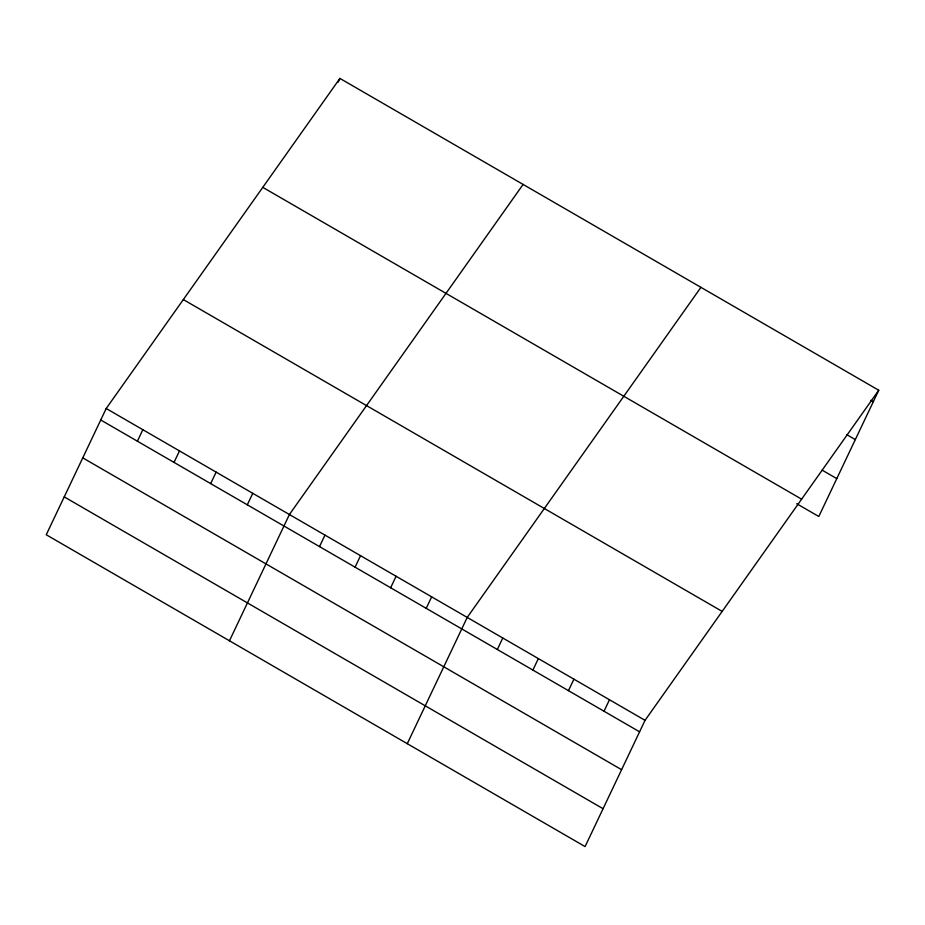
<?xml version="1.0" encoding="UTF-8"?>
<svg xmlns="http://www.w3.org/2000/svg" width="925" height="925" viewBox="0 0 925 925"><rect width="100%" height="100%" fill="white"/><g stroke="black" fill="none" stroke-linecap="round" stroke-linejoin="round"><path stroke-width="1.39" d="M106.202 408.503L46.25 534.754L585.086 846.583L645.037 720.332L878.75 390.246L339.914 78.417L106.202 408.503L645.037 720.332M137.386 441.202L142.843 429.709M338.087 82.244L339.914 78.417M174.027 462.396L179.485 450.914M210.669 483.602L216.126 472.12M247.31 504.807L252.768 493.326M229.458 640.782L289.409 514.531L523.111 184.433M319.518 546.594L324.964 535.113M355.073 567.175L360.53 555.694M390.639 587.757L396.097 576.263M426.205 608.338L431.663 596.845M407.278 743.677L467.217 617.426L700.93 287.34M497.326 649.5L502.784 638.007M532.893 670.082L538.35 658.588M568.459 690.651L573.916 679.17M604.025 711.232L609.471 699.751M878.75 390.246L818.798 516.497L796.726 503.72M870.841 400.305L873.293 401.728M846.733 434.634L855.313 439.606M822.071 470.108L836.79 478.618M262.781 187.347L801.628 499.176M183.323 299.573L722.159 611.402M100.744 419.996L639.58 731.814M82.764 457.863L621.6 769.692M64.23 496.887L603.077 808.716"/></g></svg>
